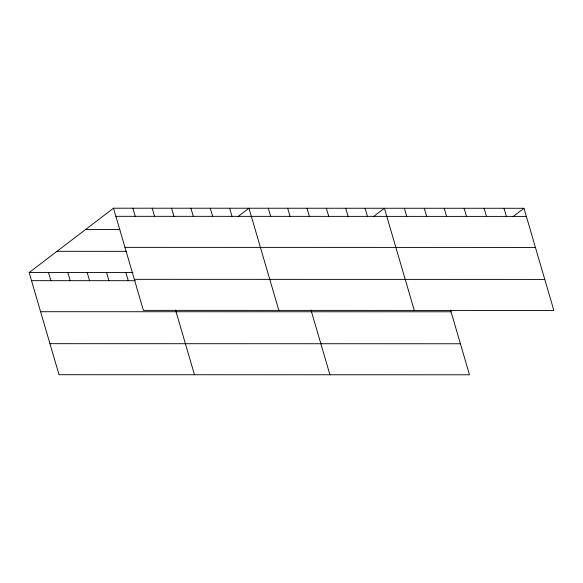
<?xml version="1.0" encoding="UTF-8"?>
<svg xmlns="http://www.w3.org/2000/svg" width="583" height="583" viewBox="0 0 583 583"><rect width="100%" height="100%" fill="white"/><g stroke="black" fill="none" stroke-linecap="round" stroke-linejoin="round"><path stroke-width="0.87" d="M450.557 310.061L469.49 374.796L59.021 374.716L29.15 272.553L113.51 208.204L523.979 208.284L553.85 310.447L143.389 310.367L113.51 208.204M237.828 216.723L248.963 208.233L278.842 310.396M373.28 216.752L384.416 208.262L414.294 310.426M512.836 216.781L523.979 208.284M115.886 216.329L526.347 216.41M85.672 229.44L119.974 229.447M124.959 247.36L535.427 247.44M56.988 251.317L126.475 251.331M29.15 272.553L132.939 272.567M134.309 279.337L544.777 279.417M31.526 280.671L135.314 280.693M40.599 311.708L451.067 311.788M49.949 343.679L460.417 343.759M504.04 208.284L506.416 216.402M484.101 208.277L486.477 216.402M464.163 208.277L466.538 216.395M444.224 208.269L446.6 216.395M424.293 208.269L426.669 216.388M404.354 208.262L406.73 216.388M365.067 208.255L367.443 216.38M345.719 208.248L348.095 216.373M326.363 208.248L328.739 216.366M307.015 208.24L309.391 216.366M287.667 208.24L290.043 216.359M311.001 310.032L329.934 374.767M268.311 208.233L270.687 216.359M229.615 208.226L231.99 216.351M210.266 208.226L212.635 216.344M190.911 208.218L193.286 216.344M171.562 208.218L173.938 216.337M152.214 208.211L154.59 216.337M175.549 310.01L194.482 374.738M132.858 208.211L135.234 216.329M125.899 272.567L128.275 280.693M106.551 272.567L108.926 280.685M87.202 272.56L89.578 280.685M67.854 272.56L70.222 280.678M48.498 272.553L50.874 280.678"/></g></svg>
